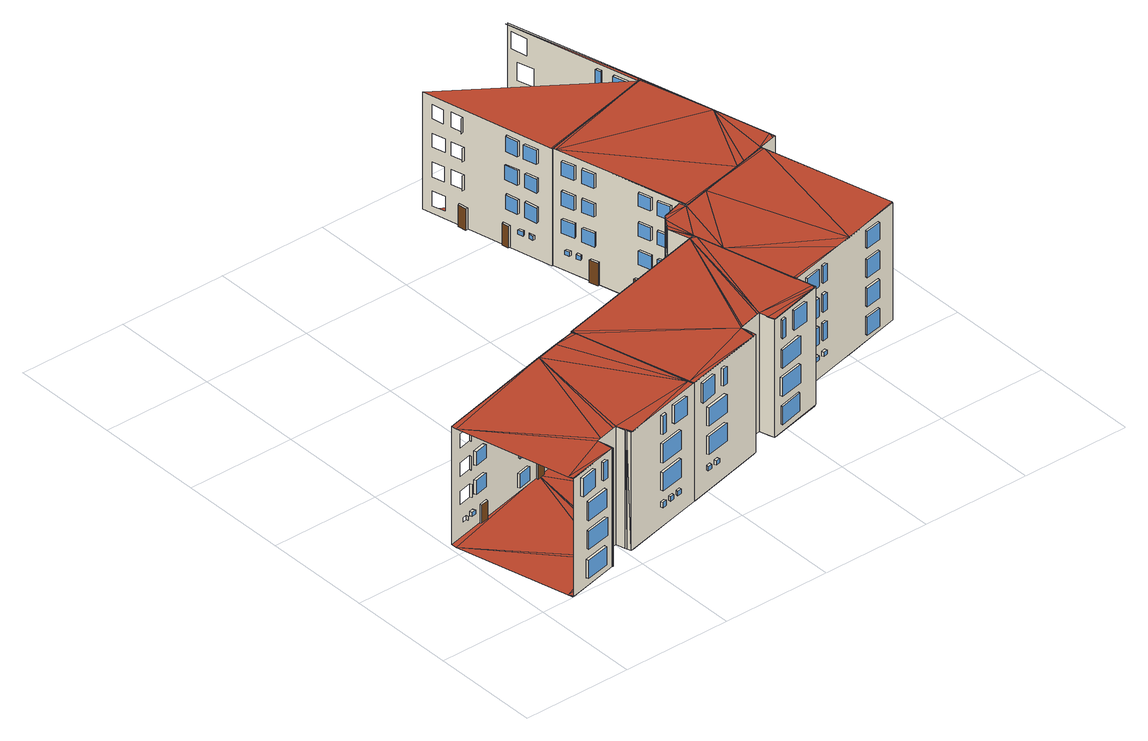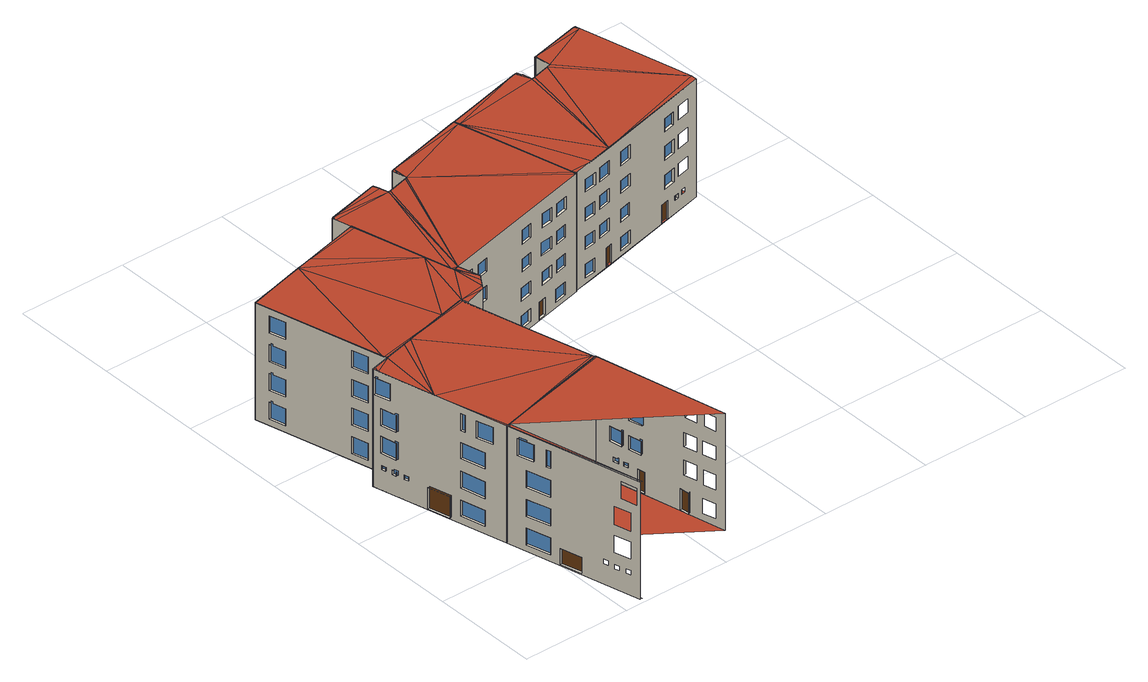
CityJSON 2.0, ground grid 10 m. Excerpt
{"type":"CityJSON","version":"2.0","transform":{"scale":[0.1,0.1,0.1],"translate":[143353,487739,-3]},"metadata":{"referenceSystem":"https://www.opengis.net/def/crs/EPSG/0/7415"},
"CityObjects":{
"building1":{"type":"Building","geometry":[{"type":"MultiSurface","lod":"2.2","boundaries":[[[0,1,2]],[[3,4,5]],[[6,1,0]],[[4,7,5]],[[8,9,10,11]],[[12,6,0]],[[5,7,13]],[[14,15,16,17]],[[18,19,20,21]],[[22,23,10,9]],[[24,22,9,8]],[[25,26,27,28]],[[11,10,23,29]],[[0,30,31]],[[32,33,5]],[[13,12,1,4],[24,29,11,8],[34,35,36,37],[38,39,21,18],[40,41,28,25],[42,43,17,14]],[[44,45,46,47]],[[29,23,22,24]],[[48,49,16,15]],[[42,48,15,14]],[[17,16,49,43]],[[50,51,20,19]],[[38,50,19,18]],[[21,20,51,39]],[[52,53,27,26]],[[40,52,26,25]],[[28,27,53,41]],[[54,55,56,57]],[[58,59,60,61]],[[62,63,64,65]],[[66,67,68,69]],[[70,71,68,67]],[[72,70,67,66]],[[69,68,71,73]],[[12,0,31]],[[13,32,5]],[[73,71,70,72]],[[37,74,75,36]],[[76,77,78,79]],[[80,81,82,83]],[[84,85,86,87]],[[88,33,32]],[[31,30,89]],[[90,91,75,74]],[[36,75,91,35]],[[34,90,74,37]],[[43,49,48,42]],[[39,51,50,38]],[[41,53,52,40]],[[35,91,90,34]],[[92,93,78,77]],[[94,95,82,81]],[[79,78,93,96]],[[83,82,95,97]],[[98,92,77,76]],[[99,94,81,80]],[[100,101,86,85]],[[87,86,101,102]],[[103,100,85,84]],[[104,105,106,107]],[[30,108,109]],[[110,111,33]],[[112,113,106,105]],[[107,106,113,114]],[[115,112,105,104]],[[96,93,92,98]],[[97,95,94,99]],[[102,101,100,103]],[[116,13,12]],[[117,116,12]],[[117,12,118]],[[116,119,13]],[[120,118,12]],[[120,12,31]],[[13,121,32]],[[114,113,112,115]],[[32,31,122,123]],[[30,109,89]],[[110,33,88]],[[32,31,124,125]],[[126,127,128]],[[125,124,128,127]],[[126,129,127]],[[130,131,129]],[[130,129,126]],[[128,124,132]],[[133,125,127]],[[126,128,132]],[[133,127,129]],[[133,129,131]],[[130,126,132]],[[110,88,134]],[[109,135,89]],[[136,137,108,111],[57,54,138,139],[103,102,87,84],[61,58,140,141],[98,96,79,76],[65,62,142,143],[99,97,83,80],[144,145,146,147],[148,149,150,151],[152,153,154,155],[156,157,158,159],[160,161,162,163],[164,165,166,167],[168,169,170,171],[172,173,174,175],[176,177,178,179],[180,181,182,183],[184,185,186,187],[47,44,188,189],[72,73,69,66],[190,191,192,193],[115,114,107,104]],[[135,109,124]],[[110,134,125]],[[159,194,195,158]],[[147,196,197,146]],[[155,198,199,154]],[[151,200,201,150]],[[202,203,195,194]],[[158,195,203,157]],[[156,202,194,159]],[[204,205,197,196]],[[206,207,199,198]],[[146,197,205,145]],[[154,199,207,153]],[[144,204,196,147]],[[152,206,198,155]],[[208,209,201,200]],[[150,201,209,149]],[[148,208,200,151]],[[132,124,210]],[[125,133,211]],[[157,203,202,156]],[[145,205,204,144]],[[153,207,206,152]],[[149,209,208,148]],[[212,213,214,215]],[[216,217,218,219]],[[220,221,222,223]],[[224,225,226,227]],[[193,228,229,192]],[[230,231,222,221]],[[232,230,221,220]],[[223,222,231,233]],[[234,235,226,225]],[[236,234,225,224]],[[227,226,235,237]],[[238,239,130,131],[236,237,227,224],[240,241,242,243],[244,245,219,216],[246,247,215,212],[232,233,223,220],[248,249,250,251],[252,253,254,255]],[[110,125,211]],[[109,210,124]],[[233,231,230,232]],[[237,235,234,236]],[[163,256,257,162]],[[167,258,259,166]],[[171,260,261,170]],[[262,263,229,228]],[[190,262,228,193]],[[192,229,263,191]],[[251,264,265,250]],[[191,263,262,190]],[[266,267,257,256]],[[162,257,267,161]],[[160,266,256,163]],[[268,269,259,258]],[[166,259,269,165]],[[164,268,258,167]],[[270,271,261,260]],[[272,273,214,213]],[[170,261,271,169]],[[168,270,260,171]],[[274,275,265,264]],[[246,272,213,212]],[[215,214,273,247]],[[276,277,218,217]],[[250,265,275,249]],[[248,274,264,251]],[[244,276,217,216]],[[219,218,277,245]],[[249,275,274,248]],[[243,278,279,242]],[[132,210,280]],[[281,211,133]],[[161,267,266,160]],[[165,269,268,164]],[[169,271,270,168]],[[255,282,283,254]],[[284,285,283,282]],[[252,284,282,255]],[[254,283,285,253]],[[286,287,279,278]],[[247,273,272,246]],[[253,285,284,252]],[[240,286,278,243]],[[242,279,287,241]],[[245,277,276,244]],[[183,288,289,182]],[[175,290,291,174]],[[179,292,293,178]],[[187,294,295,186]],[[109,296,210]],[[297,110,211]],[[298,299,289,288]],[[180,298,288,183]],[[182,289,299,181]],[[300,301,291,290]],[[302,303,293,292]],[[304,305,295,294]],[[172,300,290,175]],[[176,302,292,179]],[[184,304,294,187]],[[174,291,301,173]],[[178,293,303,177]],[[186,295,305,185]],[[241,287,286,240]],[[181,299,298,180]],[[173,301,300,172]],[[177,303,302,176]],[[185,305,304,184]],[[296,306,210]],[[307,297,211]],[[296,137,306]],[[307,136,297]],[[281,238,211]],[[280,210,239]],[[308,239,309]],[[310,311,238]],[[312,313,239,238]],[[137,136,312]],[[137,313,306]],[[312,136,307]],[[137,312,313]],[[314,315,313]],[[312,316,317]],[[318,319,320,321]],[[322,323,324,325]],[[326,327,328,329]],[[330,331,332,333]],[[334,335,320,319]],[[336,334,319,318]],[[321,320,335,337]],[[338,339,324,323]],[[340,338,323,322]],[[325,324,339,341]],[[342,343,344,345]],[[346,347,348,349]],[[350,351,352,353]],[[354,355,356,357]],[[341,339,338,340]],[[337,335,334,336]],[[358,359,344,343]],[[360,358,343,342]],[[345,344,359,361]],[[362,363,348,347]],[[349,348,363,364]],[[365,362,347,346]],[[366,367,352,351]],[[309,368,308]],[[369,311,310]],[[370,366,351,350]],[[353,352,367,371]],[[372,373,356,355]],[[374,375,376,377]],[[378,372,355,354]],[[357,356,373,379]],[[380,381,328,327]],[[382,383,332,331]],[[384,380,327,326]],[[329,328,381,385]],[[386,382,331,330]],[[333,332,383,387]],[[388,389,376,375]],[[390,388,375,374]],[[377,376,389,391]],[[315,392,309]],[[311,393,316]],[[391,389,388,390]],[[314,392,315]],[[393,317,316]],[[361,359,358,360]],[[364,363,362,365]],[[371,367,366,370]],[[379,373,372,378]],[[394,395,396,397]],[[398,399,396,395]],[[400,398,395,394]],[[397,396,399,401]],[[402,403,404,405]],[[406,407,408,409]],[[410,411,412,413]],[[385,381,380,384]],[[387,383,382,386]],[[401,399,398,400]],[[414,415,239,238],[336,337,321,318],[400,401,397,394],[384,385,329,326],[386,387,333,330],[340,341,325,322],[390,391,377,374]],[[416,417,404,403]],[[418,416,403,402]],[[405,404,417,419]],[[420,421,408,407]],[[422,420,407,406]],[[409,408,421,423]],[[424,425,412,411]],[[426,424,411,410]],[[413,412,425,427]],[[428,429,430,431]],[[432,433,430,429]],[[434,432,429,428]],[[431,430,433,435]],[[419,417,416,418]],[[423,421,420,422]],[[427,425,424,426]],[[309,392,368]],[[393,311,369]],[[435,433,432,434]],[[436,437,438,439]],[[440,441,442,443]],[[444,445,446,447]],[[448,449,450,451]],[[452,453,438,437]],[[454,455,442,441]],[[439,438,453,456]],[[443,442,455,457]],[[458,452,437,436]],[[459,454,441,440]],[[460,461,446,445]],[[462,460,445,444]],[[447,446,461,463]],[[464,465,450,449]],[[451,450,465,466]],[[467,464,449,448]],[[456,453,452,458]],[[457,455,454,459]],[[463,461,460,462]],[[466,465,464,467]],[[369,414,468]],[[469,415,368]],[[470,469,368]],[[369,468,471]],[[393,369,471]],[[392,470,368]],[[393,392,415,414]],[[314,472,392]],[[393,473,317]],[[474,475,313,312],[360,361,345,342],[418,419,405,402],[458,456,439,436],[459,457,443,440],[422,423,409,406],[370,371,353,350],[365,364,349,346],[426,427,413,410],[378,379,357,354],[467,466,451,448],[462,463,447,444],[476,477,478,479],[480,481,482,483],[484,485,486,487],[488,489,490,491],[492,493,494,495],[496,497,498,499],[500,501,502,503],[504,505,506,507],[508,509,510,511],[434,435,431,428]],[[393,392,512,513]],[[513,512,514,515]],[[516,517,518]],[[519,520,521]],[[521,520,515]],[[514,517,516]],[[522,392,472]],[[393,523,473]],[[524,525,526,527]],[[528,529,530,531]],[[532,533,534,535]],[[536,537,538,539]],[[540,541,534,533]],[[542,540,533,532]],[[535,534,541,543]],[[522,472,544]],[[473,523,545]],[[543,541,540,542]],[[511,546,547,510]],[[479,548,549,478]],[[491,550,551,490]],[[495,552,553,494]],[[518,512,554]],[[513,519,555]],[[556,557,547,546]],[[508,556,546,511]],[[510,547,557,509]],[[516,518,554]],[[555,519,521]],[[544,472,512]],[[513,473,545]],[[558,559,526,525]],[[527,526,559,560]],[[561,558,525,524]],[[562,563,530,529]],[[564,562,529,528]],[[531,530,563,565]],[[566,567,538,537]],[[568,566,537,536]],[[539,538,567,569]],[[509,557,556,508]],[[570,571,549,548]],[[476,570,548,479]],[[478,549,571,477]],[[572,573,551,550]],[[488,572,550,491]],[[490,551,573,489]],[[574,575,553,552]],[[492,574,552,495]],[[494,553,575,493]],[[576,577,578,579]],[[580,581,514,515],[542,543,535,532],[582,583,579,576],[568,569,539,536],[561,560,527,524],[564,565,531,528]],[[477,571,570,476]],[[489,573,572,488]],[[493,575,574,492]],[[503,584,585,502]],[[560,559,558,561]],[[586,587,578,577]],[[582,586,577,576]],[[579,578,587,583]],[[565,563,562,564]],[[569,567,566,568]],[[588,589,585,584]],[[500,588,584,503]],[[502,585,589,501]],[[501,589,588,500]],[[590,554,512]],[[513,555,591]],[[483,592,593,482]],[[487,594,595,486]],[[499,596,597,498]],[[590,512,598]],[[513,591,599]],[[599,473,513]],[[512,472,598]],[[583,587,586,582]],[[507,600,601,506]],[[602,603,593,592]],[[480,602,592,483]],[[482,593,603,481]],[[604,605,595,594]],[[484,604,594,487]],[[486,595,605,485]],[[606,607,597,596]],[[496,606,596,499]],[[498,597,607,497]],[[608,609,601,600]],[[506,601,609,505]],[[504,608,600,507]],[[505,609,608,504]],[[481,603,602,480]],[[485,605,604,484]],[[497,607,606,496]],[[554,590,581]],[[591,555,580]],[[610,611,612,473]],[[613,614,615]],[[616,617,618]],[[611,619,612]],[[610,473,620]],[[474,475,581,580]],[[474,621,618,614]],[[622,623,624,625]],[[473,612,621,474]],[[626,627,628,629]],[[630,631,632,633]],[[621,619,611]],[[610,620,474]],[[475,598,472]],[[473,599,474]],[[634,621,611]],[[610,474,635]],[[636,637,638,639]],[[634,640,621]],[[641,635,474]],[[642,643,623,622]],[[625,624,644,645]],[[646,647,627,626]],[[629,628,648,649]],[[650,651,631,630]],[[633,632,652,653]],[[654,655,637,636]],[[639,638,656,657]],[[643,644,624,623]],[[658,659,611,610],[646,649,629,626],[650,653,633,630],[642,645,625,622],[654,657,639,636]],[[647,648,628,627]],[[651,652,632,631]],[[655,656,638,637]],[[657,656,655,654]],[[660,661,662,663]],[[664,665,666,667]],[[645,644,643,642]],[[668,669,670,671]],[[672,673,674,675]],[[649,648,647,646]],[[653,652,651,650]],[[676,677,662,661]],[[663,662,677,678]],[[679,676,661,660]],[[680,621,681]],[[682,683,474]],[[678,677,676,679]],[[681,621,640]],[[474,683,641]],[[616,684,617]],[[685,613,615]],[[686,687,666,665]],[[667,666,687,688]],[[689,686,665,664]],[[684,616,680]],[[682,613,685]],[[690,691,670,669]],[[692,690,669,668]],[[671,670,691,693]],[[694,695,674,673]],[[696,694,673,672]],[[675,674,695,697]],[[659,681,640]],[[658,641,683]],[[698,699,700,701]],[[658,659,702,703]],[[704,705,700,699]],[[701,700,705,706]],[[707,704,699,698]],[[688,687,686,689]],[[693,691,690,692]],[[697,695,694,696]],[[706,705,704,707]],[[681,659,702]],[[683,703,658]],[[708,709,710,711]],[[712,713,714,715]],[[716,717,718,719]],[[720,721,722,723]],[[680,681,724]],[[725,683,682]],[[726,727,710,709]],[[728,729,714,713]],[[711,710,727,730]],[[715,714,729,731]],[[732,726,709,708]],[[733,728,713,712]],[[734,735,718,717]],[[719,718,735,736]],[[737,734,717,716]],[[703,702,681,683]],[[738,739,722,721]],[[723,722,739,740]],[[741,738,721,720]],[[742,743,744,745]],[[746,747,748,749]],[[750,751,752,753]],[[754,755,756,757]],[[758,743,742,759]],[[760,747,746,761]],[[762,751,750,763]],[[764,755,754,765]],[[766,767,768,769]],[[770,771,772,773]],[[774,775,776,777]],[[759,742,745,778]],[[779,744,743,758]],[[761,746,749,780]],[[781,748,747,760]],[[763,750,753,782]],[[783,752,751,762]],[[765,754,757,784]],[[785,756,755,764]],[[730,727,726,732]],[[731,729,728,733]],[[786,787,788,789]],[[736,735,734,737]],[[778,745,744,779]],[[780,749,748,781]],[[782,753,752,783]],[[784,757,756,785]],[[740,739,738,741]],[[790,767,766,791]],[[792,771,770,793]],[[794,775,774,795]],[[791,766,769,796]],[[797,768,767,790]],[[793,770,773,798]],[[799,772,771,792]],[[795,774,777,800]],[[801,776,775,794]],[[802,787,786,803]],[[804,788,787,802]],[[803,786,789,805]],[[796,769,768,797]],[[798,773,772,799]],[[800,777,776,801]],[[805,789,788,804]],[[806,807,808,809]],[[810,811,812,813]],[[814,815,816,817]],[[818,819,820,821]],[[822,823,824,825]],[[826,807,806,827]],[[828,829,830,831],[832,833,834,835],[836,837,838,839],[840,841,842,843],[844,845,846,847],[848,849,850,851],[852,853,854,855],[791,790,797,796],[759,758,779,778],[793,792,799,798],[763,762,783,782],[795,794,801,800],[765,764,785,784],[761,760,781,780],[856,857,858,859],[860,861,862,863],[803,802,804,805],[827,826,864,865]],[[853,811,810,852]],[[845,815,814,844]],[[837,819,818,836]],[[827,806,809,865]],[[864,808,807,826]],[[866,867,868,869]],[[870,871,872,873]],[[874,875,876,877]],[[878,879,880,881]],[[865,809,808,864]],[[852,810,813,855]],[[854,812,811,853]],[[844,814,817,847]],[[846,816,815,845]],[[836,818,821,839]],[[838,820,819,837]],[[855,813,812,854]],[[847,817,816,846]],[[839,821,820,838]],[[861,823,822,860]],[[860,822,825,863]],[[862,824,823,861]],[[863,825,824,862]],[[849,867,866,848]],[[841,871,870,840]],[[833,879,878,832]],[[857,875,874,856]],[[848,866,869,851]],[[850,868,867,849]],[[840,870,873,843]],[[842,872,871,841]],[[832,878,881,835]],[[834,880,879,833]],[[856,874,877,859]],[[858,876,875,857]],[[859,877,876,858]],[[882,883,884,885]],[[886,887,888,889]],[[890,891,892,893]],[[894,895,896,897]],[[851,869,868,850]],[[843,873,872,842]],[[835,881,880,834]],[[898,887,886,899]],[[900,891,890,901]],[[902,895,894,903]],[[904,905,906,907]],[[684,680,908]],[[909,682,685]],[[910,883,882,911]],[[911,882,885,912]],[[913,884,883,910]],[[914,888,887,898]],[[899,886,889,915]],[[916,892,891,900]],[[901,890,893,917]],[[918,896,895,902]],[[903,894,897,919]],[[912,885,884,913]],[[920,921,922,923]],[[924,925,926,927]],[[928,929,930,931]],[[915,889,888,914]],[[917,893,892,916]],[[919,897,896,918]],[[932,905,904,933]],[[933,904,907,934]],[[935,906,905,932]],[[936,937,938,939]],[[934,907,906,935]],[[940,921,920,941]],[[942,925,924,943]],[[944,929,928,945]],[[946,922,921,940]],[[947,926,925,942]],[[941,920,923,948]],[[943,924,927,949]],[[950,930,929,944]],[[945,928,931,951]],[[952,937,936,953]],[[953,936,939,954]],[[955,938,937,952]],[[948,923,922,946]],[[949,927,926,947]],[[951,931,930,950]],[[954,939,938,955]],[[680,724,908]],[[725,682,909]],[[956,957,958,959]],[[960,961,962,963],[964,965,966,967],[968,969,970,971],[972,973,974,975],[976,977,978,979],[980,981,982,983],[984,985,986,987],[988,989,990,991],[941,940,946,948],[903,902,918,919],[945,944,950,951],[899,898,914,915],[943,942,947,949],[901,900,916,917],[933,932,935,934],[911,910,913,912],[992,993,994,995],[953,952,955,954]],[[993,957,956,992]],[[985,996,997,984]],[[977,998,999,976]],[[992,956,959,995]],[[994,958,957,993]],[[969,1000,1001,968]],[[995,959,958,994]],[[829,1002,1003]],[[828,1004,1005]],[[1003,1002,1006]],[[1005,1004,1007]],[[1008,1009,618,614],[689,688,667,664],[696,697,675,672],[692,693,671,668],[1010,1011,1012,1013],[1014,1015,1016,1017],[1018,1019,1020,1021],[1022,1023,1024,1025],[737,736,719,716],[732,730,711,708],[733,731,715,712],[679,678,663,660],[707,706,701,698],[741,740,723,720]],[[1026,1027,961]],[[960,1028,1029]],[[1030,1006,830]],[[1031,831,1007]],[[1026,962,1027]],[[1029,1028,963]],[[683,681,1032,1033]],[[724,1034,908]],[[725,909,1035]],[[1025,1036,1037,1024]],[[1017,1038,1039,1016]],[[1013,1040,1041,1012]],[[1021,1042,1043,1020]],[[828,829,1044,1045]],[[1046,1047,1037,1036]],[[1024,1037,1047,1023]],[[1022,1046,1036,1025]],[[1048,1049,1039,1038]],[[1016,1039,1049,1015]],[[1014,1048,1038,1017]],[[1050,1051,1041,1040]],[[1052,1053,1043,1042]],[[1010,1050,1040,1013]],[[1018,1052,1042,1021]],[[1012,1041,1051,1011]],[[1020,1043,1053,1019]],[[1054,1003,1006]],[[1004,1055,1007]],[[960,961,1056,1057]],[[831,830,1056,1057]],[[1023,1047,1046,1022]],[[1015,1049,1048,1014]],[[1011,1051,1050,1010]],[[1019,1053,1052,1018]],[[1058,1059,908]],[[909,1060,1061]],[[724,1032,1034]],[[725,1035,1033]],[[1034,1058,908]],[[909,1061,1035]],[[1030,1054,1006]],[[1055,1031,1007]],[[1054,1062,1003]],[[1063,1055,1004]],[[1064,1065,1066,1067]],[[1068,1069,1070,1071]],[[1072,1073,1074,1075]],[[1076,1077,1078,1079]],[[1080,1065,1064,1081]],[[1082,1069,1068,1083]],[[1084,1073,1072,1085]],[[1086,1077,1076,1087]],[[1009,1059,1058]],[[1060,1008,1061]],[[1088,1066,1065,1080]],[[1081,1064,1067,1089]],[[1083,1068,1071,1090]],[[1091,1070,1069,1082]],[[1085,1072,1075,1092]],[[1087,1076,1079,1093]],[[1094,1074,1073,1084]],[[1095,1078,1077,1086]],[[1089,1067,1066,1088]],[[1090,1071,1070,1091]],[[1092,1075,1074,1094]],[[1093,1079,1078,1095]],[[1096,1097,1098,1099]],[[1100,1101,1102,1103]],[[1104,1105,1106,1107]],[[1108,1109,1110,1111]],[[1008,1009,1112,1113],[1114,1115,1116,1117],[1118,1119,1120,1121],[1122,1123,1124,1125],[1126,1127,1128,1129],[1081,1080,1088,1089],[1085,1084,1094,1092],[1083,1082,1091,1090],[1087,1086,1095,1093]],[[1115,1097,1096,1114]],[[1119,1101,1100,1118]],[[1127,1105,1104,1126]],[[1123,1109,1108,1122]],[[1116,1098,1097,1115]],[[1120,1102,1101,1119]],[[1128,1106,1105,1127]],[[1114,1096,1099,1117]],[[1118,1100,1103,1121]],[[1126,1104,1107,1129]],[[1122,1108,1111,1125]],[[1124,1110,1109,1123]],[[1117,1099,1098,1116]],[[1121,1103,1102,1120]],[[1129,1107,1106,1128]],[[1125,1111,1110,1124]],[[1032,1033,1112]],[[1112,1062,1054]],[[1113,1055,1063]],[[1033,1113,1112]],[[1034,1032,1112]],[[1035,1113,1033]],[[1130,1131,1112]],[[1132,1133,1113]],[[1130,1112,1054]],[[1133,1055,1113]],[[1134,1135,1136,1137]],[[1138,1139,1140,1141]],[[1142,1143,1144,1145]],[[1146,1147,1148,1149]],[[1150,1135,1134,1151]],[[1044,1131,1130]],[[1045,1133,1132]],[[1152,1153,1154,1155]],[[1156,1143,1142,1157]],[[1158,1147,1146,1159]],[[1160,1139,1138,1161]],[[1151,1134,1137,1162]],[[1163,1136,1135,1150]],[[1164,1140,1139,1160]],[[1161,1138,1141,1165]],[[1165,1141,1140,1164]],[[1166,1167,1168,1169]],[[1157,1142,1145,1170]],[[1171,1144,1143,1156]],[[1159,1146,1149,1172]],[[1173,1148,1147,1158]],[[1162,1137,1136,1163]],[[1174,1153,1152,1175]],[[1176,1154,1153,1174]],[[1175,1152,1155,1177]],[[1170,1145,1144,1171]],[[1172,1149,1148,1173]],[[1177,1155,1154,1176]],[[1178,1167,1166,1179]],[[1179,1166,1169,1180]],[[1181,1168,1167,1178]],[[1180,1169,1168,1181]],[[1182,1183,1184,1185]],[[1186,1183,1182,1187]],[[1187,1182,1185,1188]],[[1189,1184,1183,1186]],[[1190,1191,1192,1193]],[[1188,1185,1184,1189]],[[1194,1195,1196,1197]],[[1198,1199,1200,1201]],[[1202,1203,1204,1205]],[[1045,1044,1056,1057],[1206,1207,1208,1209],[1151,1150,1163,1162],[1157,1156,1171,1170],[1159,1158,1173,1172],[1210,1211,1212,1213],[1214,1215,1216,1217],[1218,1219,1220,1221],[1222,1223,1224,1225],[1179,1178,1181,1180],[1175,1174,1176,1177],[1161,1160,1164,1165],[1187,1186,1189,1188]],[[1211,1191,1190,1210]],[[1215,1195,1194,1214]],[[1219,1199,1198,1218]],[[1223,1203,1202,1222]],[[1210,1190,1193,1213]],[[1212,1192,1191,1211]],[[1213,1193,1192,1212]],[[1226,1227,1228,1229]],[[1214,1194,1197,1217]],[[1216,1196,1195,1215]],[[1218,1198,1201,1221]],[[1220,1200,1199,1219]],[[1222,1202,1205,1225]],[[1224,1204,1203,1223]],[[1207,1227,1226,1206]],[[1206,1226,1229,1209]],[[1217,1197,1196,1216]],[[1221,1201,1200,1220]],[[1225,1205,1204,1224]],[[1208,1228,1227,1207]],[[1230,1054,1030]],[[1231,1031,1055]],[[1209,1229,1228,1208]],[[1232,1056,1027]],[[1057,1233,1028]],[[1234,1235,1236,1237]],[[1056,1230,1030]],[[1057,1031,1231]],[[1238,1235,1234,1239]],[[1240,1241,1242,1243]],[[1244,1245,1246,1247]],[[1248,1249,1250,1251]],[[1239,1234,1237,1252]],[[1253,1236,1235,1238]],[[1254,1241,1240,1255]],[[1256,1245,1244,1257]],[[1258,1249,1248,1259]],[[1260,1261,1262,1263]],[[1252,1237,1236,1253]],[[1028,1233,1264]],[[1265,1232,1027]],[[1255,1240,1243,1266]],[[1257,1244,1247,1267]],[[1268,1242,1241,1254]],[[1269,1246,1245,1256]],[[1259,1248,1251,1270]],[[1271,1250,1249,1258]],[[1272,1261,1260,1273]],[[1274,1262,1261,1272]],[[1273,1260,1263,1275]],[[1266,1243,1242,1268]],[[1267,1247,1246,1269]],[[1270,1251,1250,1271]],[[1275,1263,1262,1274]],[[1276,1277,1278,1279]],[[1280,1277,1276,1281]],[[1281,1276,1279,1282]],[[1283,1278,1277,1280]],[[1057,1056,1284,1285],[1286,1287,1288,1289],[1290,1291,1292,1293],[1294,1295,1296,1297],[1239,1238,1253,1252],[1273,1272,1274,1275],[1255,1254,1268,1266],[1259,1258,1271,1270],[1257,1256,1269,1267],[1298,1299,1300,1301],[1302,1303,1304,1305],[1306,1307,1308,1309],[1281,1280,1283,1282]]],"semantics":{"surfaces":[{"type":"RoofSurface"},{"type":"WallSurface","on_footprint_edge":true},{"type":"Window"},{"type":"Door"}],"values":[0,0,0,0,1,0,0,1,1,2,1,1,1,0,0,1,1,1,2,1,1,2,1,1,2,1,1,1,1,1,1,2,1,1,0,0,1,1,1,1,1,0,0,2,1,1,1,1,1,1,2,2,1,1,1,1,2,1,1,1,0,0,3,1,1,1,1,1,1,1,0,0,0,0,0,1,1,0,0,1,1,1,1,1,1,0,0,0,0,0,0,0,0,1,0,0,1,1,1,1,2,1,1,2,2,1,1,1,1,2,1,1,0,0,1,1,1,1,1,1,1,1,1,2,1,1,2,1,1,1,0,0,1,1,1,1,1,3,1,1,1,1,2,1,1,2,1,1,2,2,1,1,2,1,1,2,1,1,1,1,1,1,0,0,1,1,1,1,2,1,1,2,1,1,1,1,1,1,1,1,1,0,0,2,1,1,2,2,2,1,1,1,1,1,1,1,1,1,1,1,0,0,0,0,0,0,0,0,1,1,0,0,1,0,0,1,1,1,1,2,1,1,2,1,1,1,1,1,1,1,1,2,1,1,2,1,1,2,0,0,1,1,2,1,1,1,2,2,1,1,1,1,2,1,1,0,0,1,0,0,1,1,1,1,1,2,1,1,1,1,1,1,1,1,1,2,1,1,2,1,1,2,1,1,1,3,1,1,1,1,1,0,0,1,1,1,1,1,2,2,1,1,1,1,2,1,1,2,1,1,1,1,1,1,0,0,0,0,0,0,1,0,0,1,1,1,0,0,0,0,0,0,1,1,1,1,2,1,1,0,0,1,1,1,1,1,0,0,3,1,1,0,0,0,0,2,1,1,2,1,1,2,1,1,1,2,1,1,2,1,1,2,1,1,1,1,1,1,1,1,1,2,1,1,1,1,2,1,1,1,0,0,1,1,1,0,0,0,0,1,1,2,1,1,2,1,1,2,1,1,2,1,1,1,1,1,1,0,0,1,0,0,0,0,1,1,1,1,1,1,0,0,0,0,0,0,1,0,0,1,1,1,1,1,1,1,1,2,1,2,2,3,1,1,1,1,1,1,1,1,2,1,1,0,0,1,0,0,0,0,2,1,1,0,0,2,1,1,2,1,1,0,0,1,1,2,1,1,1,1,1,1,0,0,1,1,1,1,0,0,2,2,1,1,1,1,2,1,1,1,2,1,1,2,2,2,2,1,1,1,1,2,2,2,1,1,1,1,1,1,1,1,1,1,3,1,1,1,1,1,1,1,1,1,1,1,1,1,1,1,1,1,1,1,1,1,1,3,2,2,2,2,1,1,1,1,1,1,1,2,2,2,2,1,1,1,1,1,1,1,1,1,1,1,1,1,1,1,1,1,1,1,1,1,1,1,1,1,1,1,2,2,2,2,1,1,1,1,1,1,2,0,0,1,1,1,1,1,1,1,1,1,1,2,2,2,1,1,1,1,1,1,3,1,1,1,1,1,1,1,1,1,1,1,1,1,1,1,1,1,0,0,3,1,1,1,1,1,1,1,1,0,0,0,0,1,0,0,0,0,0,0,1,0,0,1,1,1,1,1,2,1,1,2,1,1,2,2,1,1,1,1,0,0,1,1,1,1,1,1,0,0,0,0,0,0,0,0,0,0,2,2,2,2,1,1,1,1,0,0,1,1,1,1,1,1,1,1,1,1,1,1,2,2,2,2,1,1,1,1,1,1,1,1,1,1,1,1,1,1,1,1,1,1,0,0,1,0,0,0,0,0,0,2,2,2,2,1,0,0,2,1,1,1,1,1,1,1,1,2,1,1,1,1,1,1,1,1,1,1,1,1,1,1,1,3,1,1,1,2,1,2,2,2,1,1,1,1,1,1,1,1,2,1,1,1,1,1,1,1,1,1,1,1,1,0,0,1,0,0,2,0,0,1,2,2,2,1,1,1,1,1,2,1,0,0,1,1,1,1,1,1,1,1,1,1,1,1,1,3,1,1,1,1]}}]}
},
"vertices":[
[30,5,5],[32,1,5],[31,1,5],[31,1,116],[32,1,116],[30,5,116],[33,1,5],[33,1,116],[41,3,111],[42,1,111],[42,1,94],[41,3,94],[80,12,5],[80,12,116],[48,5,30],[49,3,30],[49,3,13],[48,5,13],[49,5,84],[49,3,84],[49,3,67],[49,5,67],[57,5,111],[57,5,94],[56,7,111],[49,5,57],[49,3,57],[49,3,40],[49,5,40],[56,7,94],[5,109,5],[78,27,5],[78,27,116],[5,109,116],[71,10,111],[71,10,94],[67,9,94],[67,9,111],[71,10,84],[71,10,67],[71,10,57],[71,10,40],[71,10,30],[71,10,13],[23,118,18],[23,116,18],[23,116,22],[23,118,22],[71,8,30],[71,8,13],[71,8,84],[71,8,67],[72,8,57],[72,8,40],[27,119,90],[27,117,90],[27,117,103],[27,119,103],[27,119,63],[27,117,63],[27,117,76],[27,119,76],[27,119,37],[28,117,37],[28,117,49],[27,119,49],[28,120,22],[29,118,22],[29,118,18],[28,120,18],[33,119,22],[33,119,18],[32,121,22],[32,121,18],[67,7,111],[67,7,94],[33,121,76],[34,119,76],[34,119,63],[33,121,63],[33,121,49],[34,119,49],[34,119,36],[33,121,36],[34,121,102],[34,119,102],[34,119,90],[34,121,90],[82,28,116],[82,28,5],[72,8,111],[72,8,94],[46,122,76],[46,122,63],[46,122,49],[46,122,36],[45,124,63],[45,124,36],[45,124,76],[45,124,49],[46,122,102],[46,122,90],[45,124,90],[45,124,102],[40,122,22],[41,121,22],[41,121,5],[40,122,5],[5,114,5],[115,141,5],[115,141,116],[5,114,116],[48,122,22],[48,122,5],[48,124,5],[48,124,22],[81,13,116],[81,13,5],[80,17,5],[80,17,116],[80,18,5],[80,18,116],[81,12,5],[81,12,116],[101,33,5],[101,33,116],[104,23,5],[103,24,116],[103,24,5],[104,23,116],[105,19,5],[105,19,116],[107,19,5],[107,19,116],[98,32,116],[98,32,5],[155,150,116],[155,150,5],[15,116,90],[15,116,103],[15,116,63],[15,116,76],[15,116,37],[15,116,49],[100,137,23],[100,137,10],[88,134,10],[88,134,23],[100,137,49],[100,137,37],[89,134,37],[89,134,49],[100,137,76],[100,137,64],[88,134,64],[88,134,76],[100,137,103],[100,137,90],[88,134,90],[88,134,103],[126,143,103],[126,143,90],[114,140,90],[114,140,103],[126,143,77],[126,143,64],[114,140,64],[114,140,77],[126,143,49],[126,143,37],[114,140,37],[114,140,49],[144,147,49],[144,147,37],[133,145,37],[133,145,49],[144,147,76],[144,147,64],[133,145,64],[133,145,76],[144,147,103],[144,147,91],[132,145,91],[132,145,103],[144,147,23],[144,147,10],[133,145,10],[133,145,23],[19,117,18],[19,117,22],[118,141,23],[118,141,5],[111,139,5],[111,139,23],[89,132,103],[89,132,90],[89,132,23],[89,132,10],[89,132,76],[89,132,64],[89,132,49],[89,132,37],[100,135,103],[100,135,90],[101,135,23],[101,135,10],[101,135,76],[101,135,64],[101,135,49],[101,135,37],[182,43,5],[182,43,116],[142,28,57],[143,26,57],[143,26,40],[142,28,40],[142,28,84],[143,26,84],[143,26,66],[142,28,66],[142,28,29],[143,26,29],[143,26,24],[142,28,24],[142,28,110],[143,26,110],[143,26,93],[142,28,93],[111,137,23],[111,137,5],[147,27,29],[147,27,24],[146,29,29],[146,29,24],[147,27,110],[147,27,93],[147,29,110],[147,29,93],[184,38,116],[184,38,5],[172,35,111],[172,35,94],[157,32,94],[157,32,111],[165,33,84],[165,33,66],[165,33,57],[165,33,40],[156,31,29],[156,31,25],[152,30,25],[152,30,29],[165,33,29],[165,33,25],[161,32,25],[161,32,29],[114,138,103],[114,138,90],[115,138,77],[115,138,64],[115,138,49],[115,138,37],[119,139,23],[119,139,5],[152,28,29],[152,28,25],[126,141,103],[126,141,90],[126,141,77],[126,141,64],[126,141,49],[126,141,37],[165,31,57],[165,31,40],[156,29,29],[156,29,25],[165,31,84],[165,31,66],[158,30,111],[158,30,94],[183,38,5],[183,38,116],[161,30,29],[161,30,25],[165,31,29],[165,31,25],[173,33,111],[173,33,94],[133,143,103],[133,143,91],[133,143,49],[133,143,37],[133,143,76],[133,143,64],[133,143,23],[133,143,10],[136,146,5],[136,146,116],[144,145,103],[144,145,91],[145,145,49],[145,145,37],[145,145,76],[145,145,64],[145,145,23],[145,145,10],[157,146,5],[157,146,116],[185,38,5],[182,42,5],[185,38,116],[182,42,116],[156,151,116],[156,151,5],[157,151,5],[157,147,5],[157,147,116],[157,151,116],[193,40,111],[193,38,111],[193,38,93],[193,40,93],[200,42,29],[200,40,29],[200,40,25],[200,42,25],[200,42,84],[201,40,84],[201,40,67],[200,42,67],[200,42,57],[201,40,57],[201,40,40],[200,42,40],[208,42,111],[208,42,93],[207,44,111],[207,44,93],[204,41,29],[204,41,25],[204,43,29],[204,43,25],[169,154,102],[170,152,102],[170,152,90],[169,154,90],[170,154,49],[170,152,49],[170,152,37],[170,154,37],[170,154,76],[170,152,76],[170,152,64],[170,154,64],[170,154,22],[170,152,22],[170,152,10],[170,154,10],[182,155,102],[182,155,90],[181,157,102],[181,157,90],[182,155,49],[182,155,37],[181,157,37],[181,157,49],[182,155,76],[182,155,64],[259,56,5],[259,56,116],[181,157,76],[181,157,64],[182,155,22],[182,155,10],[209,44,29],[210,42,29],[210,42,25],[209,44,25],[182,157,22],[182,157,10],[223,45,84],[223,45,67],[223,45,57],[223,45,40],[222,47,84],[222,47,67],[222,47,57],[222,47,40],[214,43,29],[214,43,25],[213,45,29],[213,45,25],[259,71,5],[259,71,116],[218,46,110],[219,44,110],[219,44,94],[218,46,94],[223,45,110],[223,45,94],[222,47,110],[222,47,94],[188,159,103],[188,157,103],[188,157,90],[188,159,90],[188,159,76],[188,157,76],[188,157,64],[188,159,64],[188,159,49],[189,157,49],[189,157,37],[188,159,37],[262,57,116],[262,57,5],[200,159,103],[200,159,90],[199,161,103],[199,161,90],[200,160,76],[200,160,64],[200,161,76],[200,161,64],[200,160,49],[200,160,37],[200,162,49],[200,162,37],[195,160,22],[196,158,22],[196,158,6],[195,160,6],[203,160,22],[203,160,6],[203,162,22],[203,162,6],[214,165,103],[214,163,103],[214,163,90],[214,165,90],[214,165,76],[214,163,76],[214,163,64],[214,165,64],[214,165,49],[214,163,49],[214,163,37],[214,165,37],[214,165,23],[215,163,23],[215,163,11],[214,165,11],[226,166,103],[226,166,90],[226,166,76],[226,166,64],[225,168,90],[225,168,64],[225,168,103],[225,168,76],[226,166,49],[226,166,37],[226,168,49],[226,168,37],[226,166,23],[226,166,11],[226,168,11],[226,168,23],[261,62,116],[261,62,5],[260,67,5],[260,67,116],[305,187,5],[305,187,116],[310,188,116],[310,188,5],[280,181,103],[280,181,90],[269,178,90],[269,178,103],[299,185,103],[299,185,91],[287,182,91],[287,182,103],[299,185,76],[299,185,64],[287,182,64],[287,182,76],[280,181,77],[280,181,64],[269,178,64],[269,178,77],[281,181,50],[281,181,37],[269,178,37],[269,178,50],[299,185,50],[299,185,38],[287,183,38],[287,183,50],[286,182,23],[286,182,19],[282,181,19],[282,181,23],[295,184,23],[295,184,19],[291,184,19],[291,184,23],[273,179,22],[273,179,6],[266,177,6],[266,177,22],[282,77,5],[282,77,116],[286,63,5],[286,63,116],[287,63,5],[284,68,5],[284,69,5],[284,69,116],[284,68,116],[287,63,116],[261,72,5],[261,72,116],[293,65,57],[294,63,57],[294,63,40],[293,65,40],[294,65,30],[294,63,30],[294,63,13],[294,65,13],[294,65,111],[294,63,111],[294,63,94],[294,65,94],[294,65,83],[294,63,83],[294,63,66],[294,65,66],[298,64,111],[298,64,94],[298,66,111],[298,66,94],[280,77,5],[280,77,116],[266,175,22],[266,175,6],[269,176,103],[269,176,90],[269,176,77],[269,176,64],[270,176,50],[270,176,37],[336,75,5],[336,75,116],[274,177,22],[274,177,6],[316,68,57],[316,68,40],[316,70,40],[316,70,57],[316,69,30],[316,69,13],[316,70,30],[316,70,13],[317,69,83],[317,69,66],[316,71,83],[316,71,66],[281,179,103],[281,179,90],[281,179,77],[281,179,64],[281,179,50],[281,179,37],[309,69,111],[309,67,111],[309,67,93],[309,69,93],[338,76,116],[338,76,5],[323,72,111],[323,72,93],[282,179,23],[282,179,19],[324,70,111],[324,70,93],[286,180,23],[286,180,19],[337,79,5],[337,79,116],[287,180,103],[287,180,91],[287,181,76],[287,181,64],[288,181,50],[288,181,38],[311,185,5],[311,185,116],[292,182,23],[292,182,19],[299,183,103],[299,183,91],[299,183,76],[299,183,64],[299,183,50],[299,183,38],[296,183,23],[296,183,19],[300,207,116],[300,207,6],[305,187,6],[333,96,116],[333,93,116],[335,94,116],[333,96,6],[335,94,6],[333,93,6],[309,188,6],[309,188,116],[310,188,6],[301,208,56],[302,207,56],[302,207,37],[301,208,37],[301,208,110],[302,207,110],[302,207,91],[301,208,91],[301,208,82],[303,207,82],[303,207,64],[301,208,64],[303,211,6],[303,211,116],[302,209,29],[303,208,29],[303,208,7],[302,209,7],[307,218,6],[307,218,116],[307,218,56],[309,217,56],[309,217,37],[307,218,37],[308,218,110],[309,217,110],[309,217,91],[308,218,91],[308,219,82],[309,217,82],[309,217,64],[308,219,64],[307,218,29],[309,216,29],[309,216,7],[307,218,7],[310,222,116],[310,222,6],[345,96,29],[345,94,29],[345,94,25],[345,96,25],[345,96,110],[345,94,110],[345,94,94],[345,96,94],[345,96,56],[345,94,56],[345,94,40],[345,96,40],[345,96,83],[345,94,83],[345,94,66],[345,96,66],[349,95,29],[349,95,25],[349,97,25],[349,97,29],[317,161,6],[331,222,6],[317,161,116],[331,222,116],[385,106,6],[385,106,116],[360,98,110],[360,98,94],[359,99,94],[359,99,110],[360,98,56],[360,98,40],[360,100,56],[360,100,40],[360,98,83],[360,98,66],[360,100,83],[360,100,66],[355,99,29],[356,97,29],[356,97,25],[355,99,25],[329,228,6],[329,228,116],[360,98,29],[360,98,25],[360,100,25],[360,100,29],[365,101,83],[365,99,83],[365,99,67],[365,101,67],[365,101,56],[365,99,56],[365,99,40],[365,101,40],[365,101,110],[365,99,110],[365,99,94],[365,101,94],[365,101,29],[366,99,29],[366,99,25],[365,101,25],[356,228,6],[356,228,116],[370,100,83],[370,100,67],[370,100,56],[370,100,40],[369,102,67],[369,102,40],[369,102,83],[369,102,56],[370,100,110],[370,100,94],[369,102,94],[369,102,110],[370,100,29],[370,100,25],[369,102,25],[369,102,29],[327,237,55],[327,237,42],[324,248,42],[324,248,55],[327,237,27],[327,237,14],[324,248,14],[324,248,27],[327,237,81],[327,237,69],[324,248,69],[324,248,81],[327,237,109],[327,237,96],[324,248,96],[324,248,109],[329,237,42],[329,237,55],[329,237,14],[329,237,27],[329,237,69],[329,237,81],[329,237,96],[329,237,109],[323,254,55],[323,254,42],[320,266,42],[320,266,55],[323,255,81],[323,255,69],[320,266,69],[320,266,81],[323,255,109],[323,255,97],[320,266,97],[320,266,109],[326,248,55],[326,248,42],[326,248,27],[326,248,14],[326,249,81],[326,249,69],[326,249,109],[326,249,96],[321,262,27],[321,262,6],[319,270,6],[319,270,27],[325,255,42],[325,255,55],[325,255,69],[325,255,81],[325,255,97],[325,255,109],[322,266,55],[322,266,42],[322,267,81],[322,267,69],[322,267,109],[322,267,97],[323,262,6],[323,262,27],[321,270,6],[321,270,27],[311,303,27],[311,303,6],[309,311,6],[309,311,27],[310,306,54],[310,306,41],[307,318,41],[307,318,54],[310,307,81],[310,307,69],[307,318,69],[307,318,81],[310,307,109],[310,307,96],[307,318,96],[307,318,109],[307,319,27],[307,319,23],[306,323,23],[306,323,27],[313,304,6],[313,304,27],[333,222,116],[333,222,6],[302,346,6],[302,346,116],[307,325,109],[307,325,96],[304,337,96],[304,337,109],[312,307,109],[312,307,96],[309,319,96],[309,319,109],[307,325,81],[307,325,68],[304,337,68],[304,337,81],[312,307,81],[312,307,69],[309,319,69],[309,319,81],[307,325,55],[307,325,42],[304,336,42],[304,336,55],[312,307,54],[312,307,41],[309,318,41],[309,318,54],[306,329,27],[306,329,23],[305,333,23],[305,333,27],[309,320,27],[309,320,23],[308,324,23],[308,324,27],[311,311,6],[311,311,27],[305,324,55],[305,324,42],[302,336,42],[302,336,55],[305,325,81],[305,325,68],[302,336,68],[302,336,81],[304,329,27],[304,329,23],[303,333,23],[303,333,27],[305,325,109],[305,325,96],[302,336,96],[302,336,109],[295,362,28],[295,362,24],[295,366,24],[295,366,28],[296,358,83],[296,358,70],[294,370,70],[294,370,83],[296,358,56],[296,358,42],[294,370,42],[294,370,56],[296,359,110],[296,359,97],[293,371,97],[293,371,110],[298,359,70],[298,359,83],[298,359,42],[298,359,56],[298,359,97],[298,359,110],[293,371,28],[293,371,24],[292,376,24],[292,376,28],[400,109,6],[400,109,116],[297,362,24],[297,362,28],[296,367,28],[296,367,24],[296,370,70],[296,370,83],[296,371,42],[296,371,56],[295,371,97],[295,371,110],[292,377,110],[292,377,96],[290,388,96],[290,388,110],[292,377,55],[292,377,42],[290,388,42],[290,388,55],[292,377,83],[292,377,69],[290,389,69],[290,389,83],[295,372,24],[295,372,28],[294,376,28],[294,376,24],[290,385,27],[290,385,7],[289,391,7],[289,391,27],[294,377,96],[294,377,110],[294,377,42],[294,377,55],[294,377,69],[294,377,83],[292,389,96],[292,389,42],[292,389,110],[292,389,55],[291,389,69],[291,389,83],[292,385,7],[292,385,27],[291,392,27],[291,392,7],[281,425,26],[281,425,6],[280,433,6],[280,433,26],[301,346,116],[301,346,6],[274,468,6],[274,468,116],[278,448,108],[278,448,95],[276,459,95],[276,459,108],[282,430,109],[282,430,95],[280,441,95],[280,441,109],[279,447,81],[279,447,68],[276,459,68],[276,459,81],[283,429,81],[283,429,68],[280,441,68],[280,441,81],[279,448,54],[279,448,40],[276,459,40],[276,459,54],[283,429,55],[283,429,41],[280,441,41],[280,441,55],[279,447,27],[279,447,13],[276,459,13],[276,459,27],[283,425,26],[283,425,6],[282,434,6],[282,434,26],[281,429,41],[281,429,55],[281,429,68],[281,429,81],[280,429,95],[280,429,109],[332,224,6],[395,237,6],[395,237,116],[332,224,116],[303,344,6],[303,344,116],[455,123,116],[455,123,6],[436,118,83],[436,118,66],[421,115,66],[421,115,83],[436,118,56],[436,118,39],[421,115,39],[421,115,56],[436,118,29],[436,118,12],[421,115,12],[421,115,29],[436,118,110],[436,118,94],[421,115,94],[421,115,110],[301,347,6],[410,372,6],[410,372,116],[301,347,116],[411,373,6],[411,373,116],[424,244,6],[424,244,116],[426,242,6],[426,242,116],[421,113,110],[421,113,94],[421,113,56],[421,113,39],[421,113,83],[421,113,66],[421,113,29],[421,113,12],[443,249,6],[443,249,116],[436,116,110],[436,116,94],[436,116,56],[436,116,39],[436,116,83],[436,116,66],[436,116,29],[436,116,12],[429,306,6],[429,306,116],[413,373,6],[413,373,116],[455,124,6],[454,123,6],[454,123,116],[455,124,116],[403,239,6],[403,239,116],[450,135,109],[450,135,93],[446,150,93],[446,150,109],[450,136,55],[450,136,39],[446,151,39],[446,151,55],[450,136,82],[450,136,66],[446,151,66],[446,151,82],[450,136,28],[450,136,12],[446,151,12],[446,151,28],[452,136,93],[452,136,109],[452,136,39],[452,136,55],[452,136,66],[452,136,82],[452,136,12],[452,136,28],[448,151,93],[448,151,109],[448,151,55],[448,151,39],[448,151,82],[448,151,28],[448,151,66],[448,151,12],[431,212,109],[431,212,93],[427,227,93],[427,227,109],[431,212,82],[431,212,66],[427,227,66],[427,227,82],[431,212,28],[431,212,12],[427,227,12],[427,227,28],[431,212,55],[431,212,39],[427,227,39],[427,227,55],[425,245,6],[425,245,116],[433,212,109],[433,212,93],[429,227,93],[429,227,109],[433,212,82],[433,212,66],[429,227,66],[429,227,82],[433,212,55],[433,212,39],[429,227,39],[429,227,55],[433,212,28],[433,212,12],[429,227,12],[429,227,28],[442,254,6],[440,248,6],[440,248,116],[442,254,116],[441,250,109],[441,250,93],[437,264,93],[437,264,109],[439,256,29],[439,256,25],[438,260,25],[438,260,29],[439,256,82],[439,256,66],[436,271,66],[436,271,82],[439,256,56],[439,256,40],[436,271,40],[436,271,56],[443,250,93],[443,250,109],[437,267,29],[437,267,25],[436,271,25],[436,271,29],[441,256,66],[441,256,82],[441,256,40],[441,256,56],[441,257,25],[441,257,29],[439,265,109],[439,265,93],[440,261,25],[440,261,29],[434,277,29],[434,277,25],[433,281,25],[433,281,29],[438,271,82],[438,271,66],[438,271,56],[438,271,40],[439,267,25],[439,267,29],[438,271,25],[438,271,29],[436,278,25],[436,278,29],[435,282,29],[435,282,25],[429,300,27],[429,300,7],[424,320,7],[424,320,27],[431,300,7],[431,300,27],[426,321,27],[426,321,7],[421,330,109],[421,330,93],[420,334,93],[420,334,109],[421,330,82],[421,330,67],[416,352,67],[416,352,82],[421,330,55],[421,330,39],[416,352,39],[416,352,55],[421,330,28],[421,330,13],[416,352,13],[416,352,28],[420,345,109],[420,345,93],[416,360,93],[416,360,109],[423,330,109],[423,330,93],[422,334,93],[422,334,109],[423,330,82],[423,330,67],[418,353,67],[418,353,82],[423,330,55],[423,330,39],[418,353,39],[418,353,55],[423,330,28],[423,330,13],[418,353,13],[418,353,28],[418,345,109],[418,345,93],[414,360,93],[414,360,109],[413,372,6],[413,372,116],[412,375,6],[412,375,116],[409,383,109],[409,383,93],[405,397,93],[405,397,109],[411,383,93],[411,383,109],[407,390,82],[407,390,66],[401,412,66],[401,412,82],[407,390,28],[407,390,12],[401,412,12],[401,412,28],[407,390,55],[407,390,39],[401,413,39],[401,413,55],[407,398,109],[407,398,93],[409,391,66],[409,391,82],[409,391,12],[409,391,28],[409,391,39],[409,391,55],[402,408,109],[402,408,93],[401,413,93],[401,413,109],[381,496,116],[381,496,6],[403,413,82],[403,413,28],[403,413,66],[403,413,12],[403,413,55],[403,413,39],[404,409,93],[404,409,109],[403,413,93],[403,413,109],[399,422,22],[399,422,7],[394,441,7],[394,441,22],[401,422,7],[401,422,22],[396,442,22],[396,442,7],[383,496,6],[383,496,116],[387,478,109],[387,478,93],[384,493,93],[384,493,109],[389,472,83],[389,472,66],[385,487,66],[385,487,83],[389,472,56],[389,472,40],[385,487,40],[385,487,56],[386,483,29],[386,483,25],[385,487,25],[385,487,29],[389,473,29],[389,473,25],[388,477,25],[388,477,29],[391,462,29],[391,462,25],[390,466,25],[390,466,29]
]}
